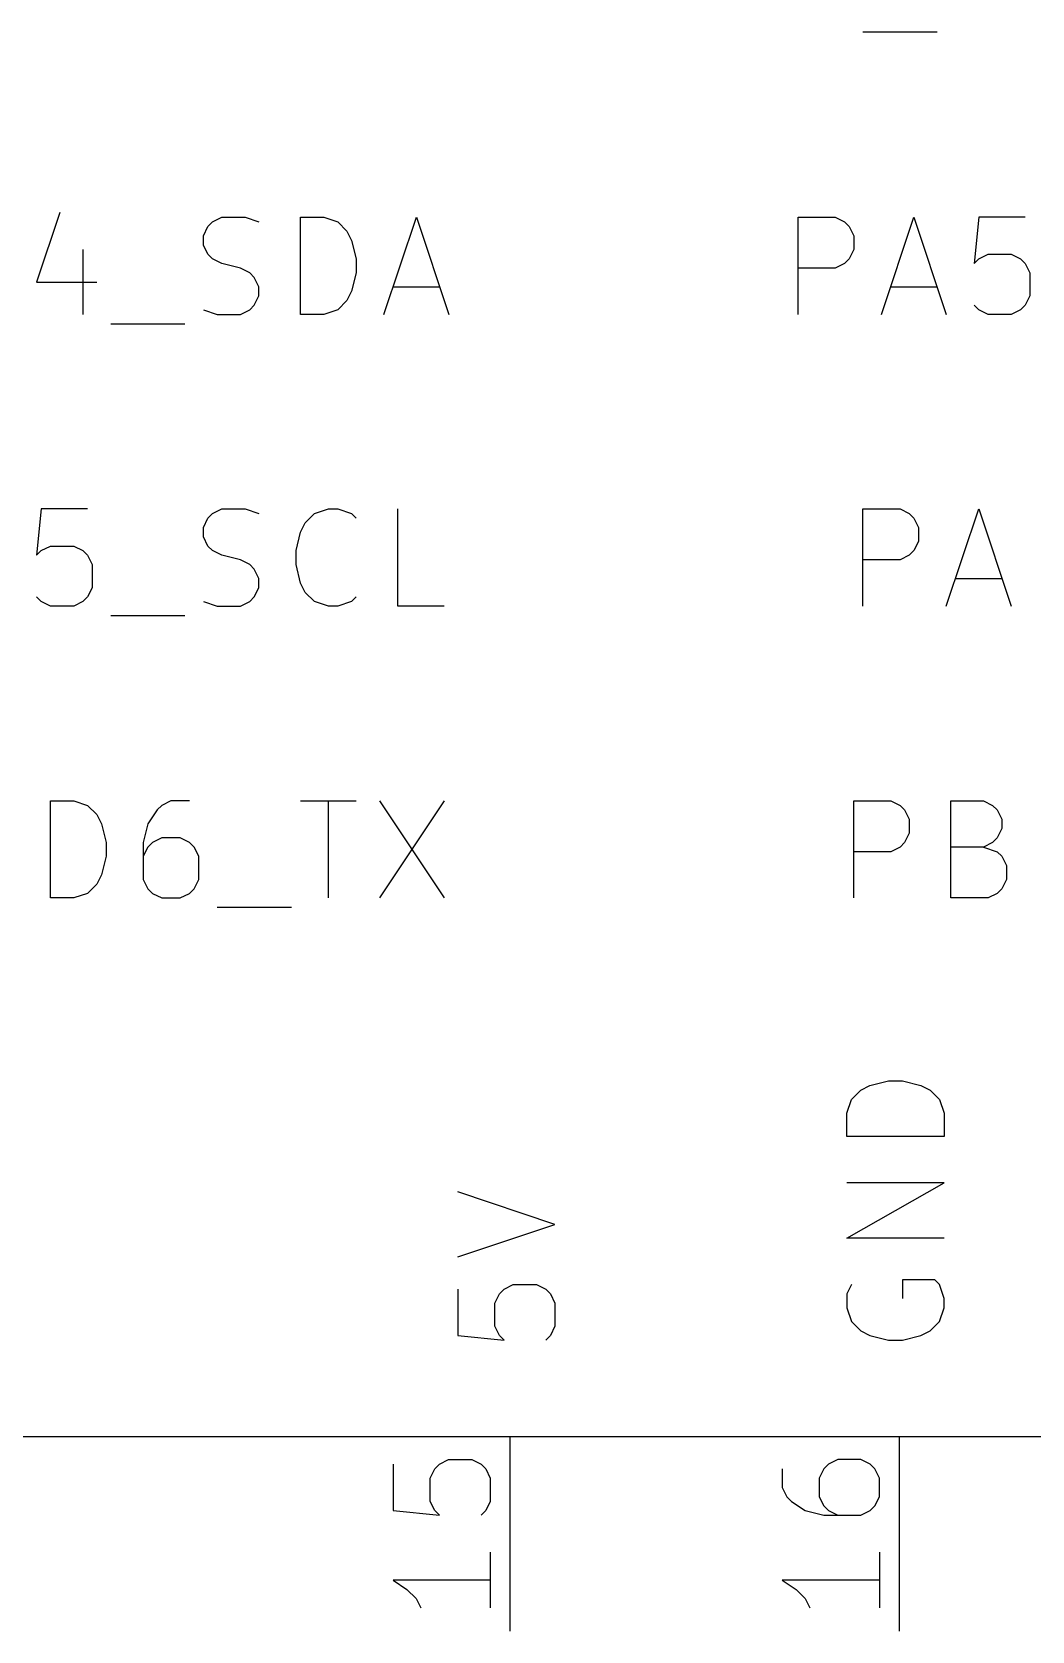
# Model space of a CAD drawing. Extents: x 0.4 to 11.3, y -7.9 to -0.4.
# Drawn here: x 5.254 to 5.768, y -4.75 to -3.928 of the extents above; entities that cross this region are included whole.
import ezdxf

# ---------------------------------------------------------------- set-up
doc = ezdxf.new("R2010")
doc.units = 0
doc.header["$MEASUREMENT"] = 0
doc.layers.add('CYAN2', color=4, linetype='CONTINUOUS')
doc.layers.add('RED2', color=1, linetype='CONTINUOUS')

msp = doc.modelspace()

# ---------------------------------------------------------------- linework, layer by layer
at = {"layer": 'CYAN2', "linetype": 'CONTINUOUS'}
for p, q in [((5.68143, -3.92789), (5.71953, -3.92789)), ((5.68143, -3.92789), (5.71953, -3.92789)), ((5.26857, -4.02075), (5.25667, -4.05646)), ((5.26857, -4.02075), (5.25667, -4.05646)), ((5.34238, -4.03265), (5.34476, -4.02789)), ((5.34238, -4.03265), (5.34476, -4.02789)), ((5.34476, -4.02789), (5.34714, -4.02551)), ((5.34476, -4.02789), (5.34714, -4.02551)), ((5.34714, -4.02551), (5.3519, -4.02313)), ((5.34714, -4.02551), (5.3519, -4.02313)), ((5.3519, -4.02313), (5.3638, -4.02313)), ((5.3519, -4.02313), (5.3638, -4.02313)), ((5.3638, -4.02313), (5.37095, -4.02551)), ((5.3638, -4.02313), (5.37095, -4.02551)), ((5.39237, -4.07313), (5.39237, -4.02313)), ((5.39237, -4.02313), (5.40428, -4.02313)), ((5.39237, -4.07313), (5.39237, -4.02313)), ((5.39237, -4.02313), (5.40428, -4.02313)), ((5.40428, -4.02313), (5.41142, -4.02551)), ((5.40428, -4.02313), (5.41142, -4.02551)), ((5.41142, -4.02551), (5.41619, -4.03028)), ((5.41142, -4.02551), (5.41619, -4.03028)), ((5.43523, -4.07313), (5.4519, -4.02313)), ((5.43523, -4.07313), (5.4519, -4.02313)), ((5.4519, -4.02313), (5.46857, -4.07313)), ((5.4519, -4.02313), (5.46857, -4.07313)), ((5.64809, -4.07313), (5.64809, -4.02313)), ((5.64809, -4.02313), (5.66714, -4.02313)), ((5.64809, -4.07313), (5.64809, -4.02313)), ((5.64809, -4.02313), (5.66714, -4.02313)), ((5.66714, -4.02313), (5.67191, -4.02551)), ((5.66714, -4.02313), (5.67191, -4.02551)), ((5.67191, -4.02551), (5.67429, -4.02789)), ((5.67191, -4.02551), (5.67429, -4.02789)), ((5.67429, -4.02789), (5.67667, -4.03265)), ((5.67429, -4.02789), (5.67667, -4.03265)), ((5.69095, -4.07313), (5.70762, -4.02313)), ((5.69095, -4.07313), (5.70762, -4.02313)), ((5.70762, -4.02313), (5.72429, -4.07313)), ((5.70762, -4.02313), (5.72429, -4.07313)), ((5.74095, -4.02313), (5.73857, -4.04694)), ((5.74095, -4.02313), (5.73857, -4.04694)), ((5.76476, -4.02313), (5.74095, -4.02313)), ((5.76476, -4.02313), (5.74095, -4.02313)), ((5.34238, -4.03742), (5.34238, -4.03265)), ((5.34238, -4.03742), (5.34238, -4.03265)), ((5.41619, -4.03028), (5.41857, -4.03504)), ((5.41619, -4.03028), (5.41857, -4.03504)), ((5.41857, -4.03504), (5.42094, -4.04456)), ((5.41857, -4.03504), (5.42094, -4.04456)), ((5.67667, -4.03265), (5.67667, -4.0398)), ((5.67667, -4.03265), (5.67667, -4.0398)), ((5.28047, -4.0398), (5.28047, -4.07313)), ((5.28047, -4.0398), (5.28047, -4.07313)), ((5.34476, -4.04218), (5.34238, -4.03742)), ((5.34476, -4.04218), (5.34238, -4.03742)), ((5.34714, -4.04456), (5.34476, -4.04218)), ((5.34714, -4.04456), (5.34476, -4.04218)), ((5.3519, -4.04694), (5.34714, -4.04456)), ((5.3519, -4.04694), (5.34714, -4.04456)), ((5.42094, -4.04456), (5.42094, -4.0517)), ((5.42094, -4.04456), (5.42094, -4.0517)), ((5.67429, -4.04456), (5.67191, -4.04694)), ((5.67429, -4.04456), (5.67191, -4.04694)), ((5.67667, -4.0398), (5.67429, -4.04456)), ((5.67667, -4.0398), (5.67429, -4.04456)), ((5.73857, -4.04694), (5.74095, -4.04456)), ((5.73857, -4.04694), (5.74095, -4.04456)), ((5.74095, -4.04456), (5.74572, -4.04218)), ((5.74095, -4.04456), (5.74572, -4.04218)), ((5.74572, -4.04218), (5.75762, -4.04218)), ((5.74572, -4.04218), (5.75762, -4.04218)), ((5.75762, -4.04218), (5.76238, -4.04456)), ((5.75762, -4.04218), (5.76238, -4.04456)), ((5.76238, -4.04456), (5.76476, -4.04694)), ((5.76238, -4.04456), (5.76476, -4.04694)), ((5.36143, -4.04932), (5.3519, -4.04694)), ((5.36143, -4.04932), (5.3519, -4.04694)), ((5.36619, -4.0517), (5.36143, -4.04932)), ((5.36619, -4.0517), (5.36143, -4.04932)), ((5.36857, -4.05408), (5.36619, -4.0517)), ((5.36857, -4.05408), (5.36619, -4.0517)), ((5.42094, -4.0517), (5.41857, -4.06122)), ((5.42094, -4.0517), (5.41857, -4.06122)), ((5.66714, -4.04932), (5.64809, -4.04932)), ((5.66714, -4.04932), (5.64809, -4.04932)), ((5.67191, -4.04694), (5.66714, -4.04932)), ((5.67191, -4.04694), (5.66714, -4.04932)), ((5.76476, -4.04694), (5.76715, -4.0517)), ((5.76476, -4.04694), (5.76715, -4.0517)), ((5.76715, -4.0517), (5.76715, -4.06361)), ((5.76715, -4.0517), (5.76715, -4.06361)), ((5.25667, -4.05646), (5.28761, -4.05646)), ((5.25667, -4.05646), (5.28761, -4.05646)), ((5.37095, -4.05885), (5.36857, -4.05408)), ((5.37095, -4.05885), (5.36857, -4.05408)), ((5.37095, -4.06361), (5.37095, -4.05885)), ((5.37095, -4.06361), (5.37095, -4.05885)), ((5.44, -4.05885), (5.4638, -4.05885)), ((5.44, -4.05885), (5.4638, -4.05885)), ((5.69572, -4.05885), (5.71952, -4.05885)), ((5.69572, -4.05885), (5.71952, -4.05885)), ((5.36619, -4.07075), (5.36857, -4.06837)), ((5.36619, -4.07075), (5.36857, -4.06837)), ((5.36857, -4.06837), (5.37095, -4.06361)), ((5.36857, -4.06837), (5.37095, -4.06361)), ((5.41619, -4.06599), (5.41142, -4.07075)), ((5.41619, -4.06599), (5.41142, -4.07075)), ((5.41857, -4.06122), (5.41619, -4.06599)), ((5.41857, -4.06122), (5.41619, -4.06599)), ((5.74095, -4.07075), (5.73857, -4.06837)), ((5.74095, -4.07075), (5.73857, -4.06837)), ((5.76476, -4.06837), (5.76238, -4.07075)), ((5.76476, -4.06837), (5.76238, -4.07075)), ((5.76715, -4.06361), (5.76476, -4.06837)), ((5.76715, -4.06361), (5.76476, -4.06837)), ((5.34238, -4.07075), (5.34952, -4.07313)), ((5.34238, -4.07075), (5.34952, -4.07313)), ((5.34952, -4.07313), (5.36143, -4.07313)), ((5.34952, -4.07313), (5.36143, -4.07313)), ((5.36143, -4.07313), (5.36619, -4.07075)), ((5.36143, -4.07313), (5.36619, -4.07075)), ((5.40428, -4.07313), (5.39237, -4.07313)), ((5.40428, -4.07313), (5.39237, -4.07313)), ((5.41142, -4.07075), (5.40428, -4.07313)), ((5.41142, -4.07075), (5.40428, -4.07313)), ((5.74572, -4.07313), (5.74095, -4.07075)), ((5.74572, -4.07313), (5.74095, -4.07075)), ((5.75762, -4.07313), (5.74572, -4.07313)), ((5.75762, -4.07313), (5.74572, -4.07313)), ((5.76238, -4.07075), (5.75762, -4.07313)), ((5.76238, -4.07075), (5.75762, -4.07313)), ((5.29476, -4.07789), (5.33285, -4.07789)), ((5.29476, -4.07789), (5.33285, -4.07789)), ((5.25904, -4.17313), (5.25667, -4.19694)), ((5.25904, -4.17313), (5.25667, -4.19694)), ((5.28285, -4.17313), (5.25904, -4.17313)), ((5.28285, -4.17313), (5.25904, -4.17313)), ((5.34476, -4.17789), (5.34714, -4.17551)), ((5.34476, -4.17789), (5.34714, -4.17551)), ((5.34714, -4.17551), (5.3519, -4.17313)), ((5.34714, -4.17551), (5.3519, -4.17313)), ((5.3519, -4.17313), (5.3638, -4.17313)), ((5.3519, -4.17313), (5.3638, -4.17313)), ((5.3638, -4.17313), (5.37095, -4.17551)), ((5.3638, -4.17313), (5.37095, -4.17551)), ((5.39476, -4.18028), (5.39952, -4.17551)), ((5.39476, -4.18028), (5.39952, -4.17551)), ((5.39952, -4.17551), (5.40666, -4.17313)), ((5.39952, -4.17551), (5.40666, -4.17313)), ((5.40666, -4.17313), (5.41142, -4.17313)), ((5.40666, -4.17313), (5.41142, -4.17313)), ((5.41142, -4.17313), (5.41857, -4.17551)), ((5.41142, -4.17313), (5.41857, -4.17551)), ((5.41857, -4.17551), (5.42094, -4.17789)), ((5.41857, -4.17551), (5.42094, -4.17789)), ((5.44237, -4.22313), (5.44237, -4.17313)), ((5.44237, -4.22313), (5.44237, -4.17313)), ((5.68143, -4.22313), (5.68143, -4.17313)), ((5.68143, -4.17313), (5.70048, -4.17313)), ((5.68143, -4.22313), (5.68143, -4.17313)), ((5.68143, -4.17313), (5.70048, -4.17313)), ((5.70048, -4.17313), (5.70524, -4.17551)), ((5.70048, -4.17313), (5.70524, -4.17551)), ((5.70524, -4.17551), (5.70762, -4.17789)), ((5.70524, -4.17551), (5.70762, -4.17789)), ((5.72429, -4.22313), (5.74095, -4.17313)), ((5.72429, -4.22313), (5.74095, -4.17313)), ((5.74095, -4.17313), (5.75762, -4.22313)), ((5.74095, -4.17313), (5.75762, -4.22313)), ((5.34238, -4.18265), (5.34476, -4.17789)), ((5.34238, -4.18265), (5.34476, -4.17789)), ((5.34238, -4.18742), (5.34238, -4.18265)), ((5.34238, -4.18742), (5.34238, -4.18265)), ((5.39237, -4.18504), (5.39476, -4.18028)), ((5.39237, -4.18504), (5.39476, -4.18028)), ((5.70762, -4.17789), (5.71, -4.18265)), ((5.70762, -4.17789), (5.71, -4.18265)), ((5.71, -4.18265), (5.71, -4.1898)), ((5.71, -4.18265), (5.71, -4.1898)), ((5.25904, -4.19456), (5.26381, -4.19218)), ((5.25904, -4.19456), (5.26381, -4.19218)), ((5.26381, -4.19218), (5.27571, -4.19218)), ((5.26381, -4.19218), (5.27571, -4.19218)), ((5.27571, -4.19218), (5.28047, -4.19456)), ((5.27571, -4.19218), (5.28047, -4.19456)), ((5.34476, -4.19218), (5.34238, -4.18742)), ((5.34476, -4.19218), (5.34238, -4.18742)), ((5.34714, -4.19456), (5.34476, -4.19218)), ((5.34714, -4.19456), (5.34476, -4.19218)), ((5.39, -4.19456), (5.39237, -4.18504)), ((5.39, -4.19456), (5.39237, -4.18504)), ((5.71, -4.1898), (5.70762, -4.19456)), ((5.71, -4.1898), (5.70762, -4.19456)), ((5.25667, -4.19694), (5.25904, -4.19456)), ((5.25667, -4.19694), (5.25904, -4.19456)), ((5.28047, -4.19456), (5.28285, -4.19694)), ((5.28047, -4.19456), (5.28285, -4.19694)), ((5.28285, -4.19694), (5.28524, -4.2017)), ((5.28285, -4.19694), (5.28524, -4.2017)), ((5.3519, -4.19694), (5.34714, -4.19456)), ((5.3519, -4.19694), (5.34714, -4.19456)), ((5.36143, -4.19932), (5.3519, -4.19694)), ((5.36143, -4.19932), (5.3519, -4.19694)), ((5.36619, -4.2017), (5.36143, -4.19932)), ((5.36619, -4.2017), (5.36143, -4.19932)), ((5.39, -4.2017), (5.39, -4.19456)), ((5.39, -4.2017), (5.39, -4.19456)), ((5.70048, -4.19932), (5.68143, -4.19932)), ((5.70048, -4.19932), (5.68143, -4.19932)), ((5.70524, -4.19694), (5.70048, -4.19932)), ((5.70524, -4.19694), (5.70048, -4.19932)), ((5.70762, -4.19456), (5.70524, -4.19694)), ((5.70762, -4.19456), (5.70524, -4.19694)), ((5.28524, -4.2017), (5.28524, -4.21361)), ((5.28524, -4.2017), (5.28524, -4.21361)), ((5.36857, -4.20408), (5.36619, -4.2017)), ((5.36857, -4.20408), (5.36619, -4.2017)), ((5.37095, -4.20885), (5.36857, -4.20408)), ((5.37095, -4.20885), (5.36857, -4.20408)), ((5.37095, -4.21361), (5.37095, -4.20885)), ((5.37095, -4.21361), (5.37095, -4.20885)), ((5.39237, -4.21122), (5.39, -4.2017)), ((5.39237, -4.21122), (5.39, -4.2017)), ((5.72905, -4.20885), (5.75286, -4.20885)), ((5.72905, -4.20885), (5.75286, -4.20885)), ((5.28524, -4.21361), (5.28285, -4.21837)), ((5.28524, -4.21361), (5.28285, -4.21837)), ((5.36857, -4.21837), (5.37095, -4.21361)), ((5.36857, -4.21837), (5.37095, -4.21361)), ((5.39476, -4.21599), (5.39237, -4.21122)), ((5.39476, -4.21599), (5.39237, -4.21122)), ((5.39952, -4.22075), (5.39476, -4.21599)), ((5.39952, -4.22075), (5.39476, -4.21599)), ((5.25904, -4.22075), (5.25667, -4.21837)), ((5.25904, -4.22075), (5.25667, -4.21837)), ((5.26381, -4.22313), (5.25904, -4.22075)), ((5.26381, -4.22313), (5.25904, -4.22075)), ((5.27571, -4.22313), (5.26381, -4.22313)), ((5.27571, -4.22313), (5.26381, -4.22313)), ((5.28047, -4.22075), (5.27571, -4.22313)), ((5.28047, -4.22075), (5.27571, -4.22313)), ((5.28285, -4.21837), (5.28047, -4.22075)), ((5.28285, -4.21837), (5.28047, -4.22075)), ((5.34238, -4.22075), (5.34952, -4.22313)), ((5.34238, -4.22075), (5.34952, -4.22313)), ((5.34952, -4.22313), (5.36143, -4.22313)), ((5.34952, -4.22313), (5.36143, -4.22313)), ((5.36143, -4.22313), (5.36619, -4.22075)), ((5.36143, -4.22313), (5.36619, -4.22075)), ((5.36619, -4.22075), (5.36857, -4.21837)), ((5.36619, -4.22075), (5.36857, -4.21837)), ((5.40666, -4.22313), (5.39952, -4.22075)), ((5.40666, -4.22313), (5.39952, -4.22075)), ((5.41142, -4.22313), (5.40666, -4.22313)), ((5.41142, -4.22313), (5.40666, -4.22313)), ((5.41857, -4.22075), (5.41142, -4.22313)), ((5.41857, -4.22075), (5.41142, -4.22313)), ((5.42094, -4.21837), (5.41857, -4.22075)), ((5.42094, -4.21837), (5.41857, -4.22075)), ((5.46619, -4.22313), (5.44237, -4.22313)), ((5.46619, -4.22313), (5.44237, -4.22313)), ((5.29476, -4.22789), (5.33285, -4.22789)), ((5.29476, -4.22789), (5.33285, -4.22789)), ((5.2638, -4.37313), (5.2638, -4.32313)), ((5.2638, -4.32313), (5.27571, -4.32313)), ((5.2638, -4.37313), (5.2638, -4.32313)), ((5.2638, -4.32313), (5.27571, -4.32313)), ((5.27571, -4.32313), (5.28285, -4.32551)), ((5.27571, -4.32313), (5.28285, -4.32551)), ((5.32571, -4.32313), (5.32095, -4.32551)), ((5.32571, -4.32313), (5.32095, -4.32551)), ((5.33523, -4.32313), (5.32571, -4.32313)), ((5.33523, -4.32313), (5.32571, -4.32313)), ((5.39237, -4.32313), (5.42094, -4.32313)), ((5.39237, -4.32313), (5.42094, -4.32313)), ((5.40666, -4.37313), (5.40666, -4.32313)), ((5.40666, -4.37313), (5.40666, -4.32313)), ((5.43285, -4.32313), (5.46618, -4.37313)), ((5.46618, -4.32313), (5.43285, -4.37313)), ((5.43285, -4.32313), (5.46618, -4.37313)), ((5.46618, -4.32313), (5.43285, -4.37313)), ((5.67667, -4.37313), (5.67667, -4.32313)), ((5.67667, -4.32313), (5.69572, -4.32313)), ((5.67667, -4.37313), (5.67667, -4.32313)), ((5.67667, -4.32313), (5.69572, -4.32313)), ((5.69572, -4.32313), (5.70048, -4.32551)), ((5.69572, -4.32313), (5.70048, -4.32551)), ((5.72667, -4.37313), (5.72667, -4.32313)), ((5.72667, -4.32313), (5.74334, -4.32313)), ((5.72667, -4.37313), (5.72667, -4.32313)), ((5.72667, -4.32313), (5.74334, -4.32313)), ((5.74334, -4.32313), (5.7481, -4.32551)), ((5.74334, -4.32313), (5.7481, -4.32551)), ((5.28285, -4.32551), (5.28761, -4.33028)), ((5.28285, -4.32551), (5.28761, -4.33028)), ((5.28761, -4.33028), (5.29, -4.33504)), ((5.28761, -4.33028), (5.29, -4.33504)), ((5.31857, -4.32789), (5.3138, -4.33504)), ((5.31857, -4.32789), (5.3138, -4.33504)), ((5.32095, -4.32551), (5.31857, -4.32789)), ((5.32095, -4.32551), (5.31857, -4.32789)), ((5.70048, -4.32551), (5.70286, -4.32789)), ((5.70048, -4.32551), (5.70286, -4.32789)), ((5.70286, -4.32789), (5.70524, -4.33265)), ((5.70286, -4.32789), (5.70524, -4.33265)), ((5.7481, -4.32551), (5.75048, -4.32789)), ((5.7481, -4.32551), (5.75048, -4.32789)), ((5.75048, -4.32789), (5.75286, -4.33265)), ((5.75048, -4.32789), (5.75286, -4.33265)), ((5.29, -4.33504), (5.29237, -4.34456)), ((5.29, -4.33504), (5.29237, -4.34456)), ((5.3138, -4.33504), (5.31143, -4.34456)), ((5.3138, -4.33504), (5.31143, -4.34456)), ((5.70524, -4.3398), (5.70286, -4.34456)), ((5.70524, -4.3398), (5.70286, -4.34456)), ((5.70524, -4.33265), (5.70524, -4.3398)), ((5.70524, -4.33265), (5.70524, -4.3398)), ((5.75286, -4.33742), (5.75048, -4.34218)), ((5.75286, -4.33742), (5.75048, -4.34218)), ((5.75286, -4.33265), (5.75286, -4.33742)), ((5.75286, -4.33265), (5.75286, -4.33742)), ((5.29237, -4.34456), (5.29237, -4.3517)), ((5.29237, -4.34456), (5.29237, -4.3517)), ((5.31143, -4.34456), (5.31143, -4.36361)), ((5.31143, -4.34456), (5.31143, -4.36361)), ((5.3138, -4.34694), (5.31143, -4.3517)), ((5.3138, -4.34694), (5.31143, -4.3517)), ((5.31619, -4.34456), (5.3138, -4.34694)), ((5.31619, -4.34456), (5.3138, -4.34694)), ((5.32095, -4.34218), (5.31619, -4.34456)), ((5.32095, -4.34218), (5.31619, -4.34456)), ((5.33047, -4.34218), (5.32095, -4.34218)), ((5.33047, -4.34218), (5.32095, -4.34218)), ((5.33523, -4.34456), (5.33047, -4.34218)), ((5.33523, -4.34456), (5.33047, -4.34218)), ((5.33761, -4.34694), (5.33523, -4.34456)), ((5.33761, -4.34694), (5.33523, -4.34456)), ((5.34, -4.3517), (5.33761, -4.34694)), ((5.34, -4.3517), (5.33761, -4.34694)), ((5.70048, -4.34694), (5.69572, -4.34932)), ((5.70048, -4.34694), (5.69572, -4.34932)), ((5.70286, -4.34456), (5.70048, -4.34694)), ((5.70286, -4.34456), (5.70048, -4.34694)), ((5.74334, -4.34694), (5.72667, -4.34694)), ((5.74334, -4.34694), (5.72667, -4.34694)), ((5.7481, -4.34456), (5.74334, -4.34694)), ((5.7481, -4.34456), (5.74334, -4.34694)), ((5.74334, -4.34694), (5.75048, -4.34932)), ((5.74334, -4.34694), (5.75048, -4.34932)), ((5.75048, -4.34218), (5.7481, -4.34456)), ((5.75048, -4.34218), (5.7481, -4.34456)), ((5.29237, -4.3517), (5.29, -4.36122)), ((5.29237, -4.3517), (5.29, -4.36122)), ((5.34, -4.36361), (5.34, -4.3517)), ((5.34, -4.36361), (5.34, -4.3517)), ((5.69572, -4.34932), (5.67667, -4.34932)), ((5.69572, -4.34932), (5.67667, -4.34932)), ((5.75048, -4.34932), (5.75286, -4.3517)), ((5.75048, -4.34932), (5.75286, -4.3517)), ((5.75286, -4.3517), (5.75524, -4.35646)), ((5.75286, -4.3517), (5.75524, -4.35646)), ((5.75524, -4.35646), (5.75524, -4.36361)), ((5.75524, -4.35646), (5.75524, -4.36361)), ((5.29, -4.36122), (5.28761, -4.36599)), ((5.29, -4.36122), (5.28761, -4.36599)), ((5.31143, -4.36361), (5.3138, -4.36837)), ((5.31143, -4.36361), (5.3138, -4.36837)), ((5.33761, -4.36837), (5.34, -4.36361)), ((5.33761, -4.36837), (5.34, -4.36361)), ((5.75524, -4.36361), (5.75286, -4.36837)), ((5.75524, -4.36361), (5.75286, -4.36837)), ((5.27571, -4.37313), (5.2638, -4.37313)), ((5.27571, -4.37313), (5.2638, -4.37313)), ((5.28285, -4.37075), (5.27571, -4.37313)), ((5.28285, -4.37075), (5.27571, -4.37313)), ((5.28761, -4.36599), (5.28285, -4.37075)), ((5.28761, -4.36599), (5.28285, -4.37075)), ((5.3138, -4.36837), (5.31619, -4.37075)), ((5.3138, -4.36837), (5.31619, -4.37075)), ((5.31619, -4.37075), (5.32095, -4.37313)), ((5.31619, -4.37075), (5.32095, -4.37313)), ((5.32095, -4.37313), (5.33047, -4.37313)), ((5.32095, -4.37313), (5.33047, -4.37313)), ((5.33047, -4.37313), (5.33523, -4.37075)), ((5.33047, -4.37313), (5.33523, -4.37075)), ((5.33523, -4.37075), (5.33761, -4.36837)), ((5.33523, -4.37075), (5.33761, -4.36837)), ((5.74572, -4.37313), (5.72667, -4.37313)), ((5.74572, -4.37313), (5.72667, -4.37313)), ((5.75048, -4.37075), (5.74572, -4.37313)), ((5.75048, -4.37075), (5.74572, -4.37313)), ((5.75286, -4.36837), (5.75048, -4.37075)), ((5.75286, -4.36837), (5.75048, -4.37075)), ((5.34952, -4.37789), (5.38761, -4.37789)), ((5.34952, -4.37789), (5.38761, -4.37789)), ((5.67551, -4.47667), (5.68028, -4.4719)), ((5.67551, -4.47667), (5.68028, -4.4719)), ((5.68028, -4.4719), (5.68504, -4.46952)), ((5.68028, -4.4719), (5.68504, -4.46952)), ((5.68504, -4.46952), (5.69456, -4.46714)), ((5.68504, -4.46952), (5.69456, -4.46714)), ((5.69456, -4.46714), (5.7017, -4.46714)), ((5.69456, -4.46714), (5.7017, -4.46714)), ((5.7017, -4.46714), (5.71122, -4.46952)), ((5.7017, -4.46714), (5.71122, -4.46952)), ((5.71122, -4.46952), (5.71599, -4.4719)), ((5.71122, -4.46952), (5.71599, -4.4719)), ((5.71599, -4.4719), (5.72075, -4.47667)), ((5.71599, -4.4719), (5.72075, -4.47667)), ((5.67313, -4.48381), (5.67551, -4.47667)), ((5.67313, -4.48381), (5.67551, -4.47667)), ((5.72075, -4.47667), (5.72313, -4.48381)), ((5.72075, -4.47667), (5.72313, -4.48381)), ((5.67313, -4.49571), (5.67313, -4.48381)), ((5.67313, -4.49571), (5.67313, -4.48381)), ((5.72313, -4.48381), (5.72313, -4.49571)), ((5.72313, -4.48381), (5.72313, -4.49571)), ((5.72313, -4.49571), (5.67313, -4.49571)), ((5.72313, -4.49571), (5.67313, -4.49571)), ((5.67313, -4.54809), (5.72313, -4.51952)), ((5.72313, -4.51952), (5.67313, -4.51952)), ((5.67313, -4.54809), (5.72313, -4.51952)), ((5.72313, -4.51952), (5.67313, -4.51952)), ((5.52313, -4.54095), (5.47313, -4.52428)), ((5.52313, -4.54095), (5.47313, -4.52428)), ((5.47313, -4.55762), (5.52313, -4.54095)), ((5.47313, -4.55762), (5.52313, -4.54095)), ((5.72313, -4.54809), (5.67313, -4.54809)), ((5.72313, -4.54809), (5.67313, -4.54809)), ((5.71837, -4.56952), (5.7017, -4.56952)), ((5.7017, -4.56952), (5.7017, -4.57905)), ((5.71837, -4.56952), (5.7017, -4.56952)), ((5.7017, -4.56952), (5.7017, -4.57905)), ((5.72075, -4.5719), (5.71837, -4.56952)), ((5.72075, -4.5719), (5.71837, -4.56952)), ((5.47313, -4.57428), (5.47313, -4.59809)), ((5.47313, -4.57428), (5.47313, -4.59809)), ((5.49218, -4.58143), (5.49456, -4.57667)), ((5.49218, -4.58143), (5.49456, -4.57667)), ((5.49456, -4.57667), (5.49694, -4.57428)), ((5.49456, -4.57667), (5.49694, -4.57428)), ((5.49694, -4.57428), (5.5017, -4.5719)), ((5.49694, -4.57428), (5.5017, -4.5719)), ((5.5017, -4.5719), (5.51361, -4.5719)), ((5.5017, -4.5719), (5.51361, -4.5719)), ((5.51361, -4.5719), (5.51837, -4.57428)), ((5.51361, -4.5719), (5.51837, -4.57428)), ((5.51837, -4.57428), (5.52075, -4.57667)), ((5.51837, -4.57428), (5.52075, -4.57667)), ((5.52075, -4.57667), (5.52313, -4.58143)), ((5.52075, -4.57667), (5.52313, -4.58143)), ((5.67551, -4.5719), (5.67313, -4.57667)), ((5.67551, -4.5719), (5.67313, -4.57667)), ((5.67313, -4.57667), (5.67313, -4.58381)), ((5.67313, -4.57667), (5.67313, -4.58381)), ((5.72313, -4.57905), (5.72075, -4.5719)), ((5.72313, -4.57905), (5.72075, -4.5719)), ((5.72313, -4.58381), (5.72313, -4.57905)), ((5.72313, -4.58381), (5.72313, -4.57905)), ((5.49218, -4.59333), (5.49218, -4.58143)), ((5.49218, -4.59333), (5.49218, -4.58143)), ((5.52313, -4.58143), (5.52313, -4.59333)), ((5.52313, -4.58143), (5.52313, -4.59333)), ((5.67313, -4.58381), (5.67551, -4.59095)), ((5.67313, -4.58381), (5.67551, -4.59095)), ((5.72075, -4.59095), (5.72313, -4.58381)), ((5.72075, -4.59095), (5.72313, -4.58381)), ((5.49456, -4.59809), (5.49218, -4.59333)), ((5.49456, -4.59809), (5.49218, -4.59333)), ((5.52313, -4.59333), (5.52075, -4.59809)), ((5.52313, -4.59333), (5.52075, -4.59809)), ((5.67551, -4.59095), (5.68028, -4.59571)), ((5.67551, -4.59095), (5.68028, -4.59571)), ((5.71599, -4.59571), (5.72075, -4.59095)), ((5.71599, -4.59571), (5.72075, -4.59095)), ((5.47313, -4.59809), (5.49694, -4.60047)), ((5.47313, -4.59809), (5.49694, -4.60047)), ((5.49694, -4.60047), (5.49456, -4.59809)), ((5.49694, -4.60047), (5.49456, -4.59809)), ((5.52075, -4.59809), (5.51837, -4.60047)), ((5.52075, -4.59809), (5.51837, -4.60047)), ((5.68028, -4.59571), (5.68504, -4.59809)), ((5.68028, -4.59571), (5.68504, -4.59809)), ((5.68504, -4.59809), (5.69456, -4.60047)), ((5.68504, -4.59809), (5.69456, -4.60047)), ((5.69456, -4.60047), (5.7017, -4.60047)), ((5.69456, -4.60047), (5.7017, -4.60047)), ((5.7017, -4.60047), (5.71122, -4.59809)), ((5.7017, -4.60047), (5.71122, -4.59809)), ((5.71122, -4.59809), (5.71599, -4.59571)), ((5.71122, -4.59809), (5.71599, -4.59571))]:
    msp.add_line(p, q, dxfattribs=at)
at = {"layer": 'RED2', "linetype": 'CONTINUOUS'}
for p, q in [((4.85, -4.65), (6.3, -4.65)), ((5.5, -4.65), (5.5, -4.75)), ((5.5, -4.65), (5.5, -4.75)), ((5.7, -4.65), (5.7, -4.75)), ((5.7, -4.65), (5.7, -4.75)), ((5.43988, -4.66428), (5.43988, -4.68809)), ((5.43988, -4.66428), (5.43988, -4.68809)), ((5.45893, -4.67143), (5.46131, -4.66667)), ((5.45893, -4.67143), (5.46131, -4.66667)), ((5.46131, -4.66667), (5.46369, -4.66428)), ((5.46131, -4.66667), (5.46369, -4.66428)), ((5.46369, -4.66428), (5.46845, -4.6619)), ((5.46369, -4.66428), (5.46845, -4.6619)), ((5.46845, -4.6619), (5.48035, -4.6619)), ((5.46845, -4.6619), (5.48035, -4.6619)), ((5.48035, -4.6619), (5.48512, -4.66428)), ((5.48035, -4.6619), (5.48512, -4.66428)), ((5.48512, -4.66428), (5.4875, -4.66667)), ((5.48512, -4.66428), (5.4875, -4.66667)), ((5.4875, -4.66667), (5.48988, -4.67143)), ((5.4875, -4.66667), (5.48988, -4.67143)), ((5.63988, -4.66667), (5.63988, -4.67619)), ((5.63988, -4.66667), (5.63988, -4.67619)), ((5.66131, -4.66667), (5.65893, -4.67143)), ((5.66131, -4.66667), (5.65893, -4.67143)), ((5.66369, -4.66428), (5.66131, -4.66667)), ((5.66369, -4.66428), (5.66131, -4.66667)), ((5.66845, -4.6619), (5.66369, -4.66428)), ((5.66845, -4.6619), (5.66369, -4.66428)), ((5.68035, -4.6619), (5.66845, -4.6619)), ((5.68035, -4.6619), (5.66845, -4.6619)), ((5.68512, -4.66428), (5.68035, -4.6619)), ((5.68512, -4.66428), (5.68035, -4.6619)), ((5.6875, -4.66667), (5.68512, -4.66428)), ((5.6875, -4.66667), (5.68512, -4.66428)), ((5.68988, -4.67143), (5.6875, -4.66667)), ((5.68988, -4.67143), (5.6875, -4.66667)), ((5.45893, -4.68333), (5.45893, -4.67143)), ((5.45893, -4.68333), (5.45893, -4.67143)), ((5.48988, -4.67143), (5.48988, -4.68333)), ((5.48988, -4.67143), (5.48988, -4.68333)), ((5.63988, -4.67619), (5.64226, -4.68095)), ((5.63988, -4.67619), (5.64226, -4.68095)), ((5.65893, -4.67143), (5.65893, -4.68095)), ((5.65893, -4.67143), (5.65893, -4.68095)), ((5.68988, -4.68095), (5.68988, -4.67143)), ((5.68988, -4.68095), (5.68988, -4.67143)), ((5.46131, -4.68809), (5.45893, -4.68333)), ((5.46131, -4.68809), (5.45893, -4.68333)), ((5.48988, -4.68333), (5.4875, -4.68809)), ((5.48988, -4.68333), (5.4875, -4.68809)), ((5.64226, -4.68095), (5.64464, -4.68333)), ((5.64226, -4.68095), (5.64464, -4.68333)), ((5.64464, -4.68333), (5.65178, -4.68809)), ((5.64464, -4.68333), (5.65178, -4.68809)), ((5.65893, -4.68095), (5.66131, -4.68571)), ((5.65893, -4.68095), (5.66131, -4.68571)), ((5.66131, -4.68571), (5.66369, -4.68809)), ((5.66131, -4.68571), (5.66369, -4.68809)), ((5.68512, -4.68809), (5.6875, -4.68571)), ((5.68512, -4.68809), (5.6875, -4.68571)), ((5.6875, -4.68571), (5.68988, -4.68095)), ((5.6875, -4.68571), (5.68988, -4.68095)), ((5.43988, -4.68809), (5.46369, -4.69047)), ((5.43988, -4.68809), (5.46369, -4.69047)), ((5.46369, -4.69047), (5.46131, -4.68809)), ((5.46369, -4.69047), (5.46131, -4.68809)), ((5.4875, -4.68809), (5.48512, -4.69047)), ((5.4875, -4.68809), (5.48512, -4.69047)), ((5.65178, -4.68809), (5.66131, -4.69047)), ((5.65178, -4.68809), (5.66131, -4.69047)), ((5.66131, -4.69047), (5.68035, -4.69047)), ((5.66131, -4.69047), (5.68035, -4.69047)), ((5.66369, -4.68809), (5.66845, -4.69047)), ((5.66369, -4.68809), (5.66845, -4.69047)), ((5.68035, -4.69047), (5.68512, -4.68809)), ((5.68035, -4.69047), (5.68512, -4.68809)), ((5.48988, -4.70952), (5.48988, -4.73809)), ((5.48988, -4.70952), (5.48988, -4.73809)), ((5.68988, -4.70952), (5.68988, -4.73809)), ((5.68988, -4.70952), (5.68988, -4.73809)), ((5.48988, -4.72381), (5.43988, -4.72381)), ((5.43988, -4.72381), (5.44702, -4.72857)), ((5.48988, -4.72381), (5.43988, -4.72381)), ((5.43988, -4.72381), (5.44702, -4.72857)), ((5.68988, -4.72381), (5.63988, -4.72381)), ((5.63988, -4.72381), (5.64702, -4.72857)), ((5.68988, -4.72381), (5.63988, -4.72381)), ((5.63988, -4.72381), (5.64702, -4.72857)), ((5.44702, -4.72857), (5.45178, -4.73333)), ((5.44702, -4.72857), (5.45178, -4.73333)), ((5.45178, -4.73333), (5.45417, -4.73809)), ((5.45178, -4.73333), (5.45417, -4.73809)), ((5.64702, -4.72857), (5.65178, -4.73333)), ((5.64702, -4.72857), (5.65178, -4.73333)), ((5.65178, -4.73333), (5.65417, -4.73809)), ((5.65178, -4.73333), (5.65417, -4.73809))]:
    msp.add_line(p, q, dxfattribs=at)

doc.saveas('drawing.dxf')
